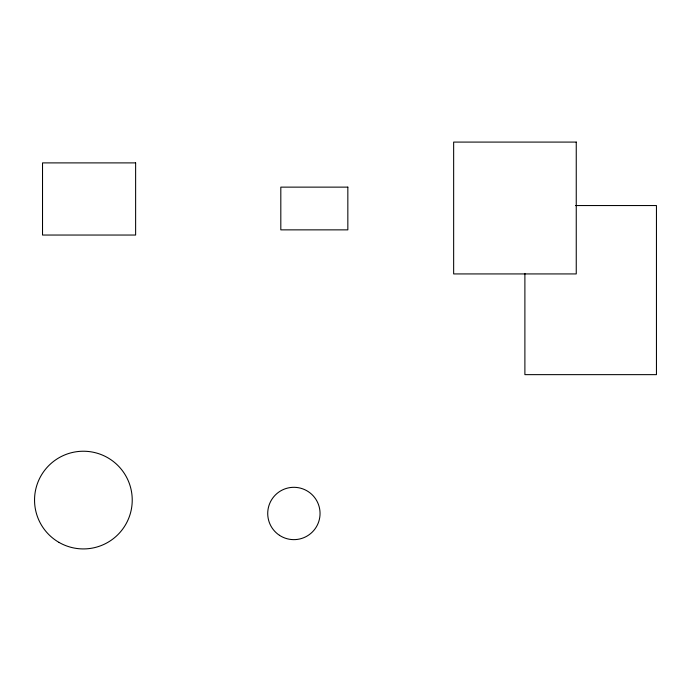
<?xml version="1.0" encoding="UTF-8"?>
<svg xmlns="http://www.w3.org/2000/svg" width="691" height="691" viewBox="0 0 691 691"><rect width="100%" height="100%" fill="white"/><g stroke="black" fill="none" stroke-linecap="round" stroke-linejoin="round"><path stroke-width="1.04" d="M575.577 205.547L656.45 205.547L656.45 374.643L524.892 374.643L524.892 273.403M576.251 142.087L453.65 142.087L453.65 273.93L576.251 273.93L576.251 142.087M135.626 162.895L42.522 162.895L42.522 235.044L135.626 235.044L135.626 162.895M347.841 187.131L280.814 187.131L280.814 229.861L347.841 229.861L347.841 187.131M279.423 535.283A26.172 26.172 0 0 0 320.002 515.089A26.172 26.172 0 0 0 282.222 490.049A26.172 26.172 0 0 0 279.423 535.283M58.968 542.375A48.836 48.836 0 0 0 132.231 500.077A48.836 48.836 0 0 0 58.968 457.779A48.836 48.836 0 0 0 58.968 542.375"/></g></svg>
